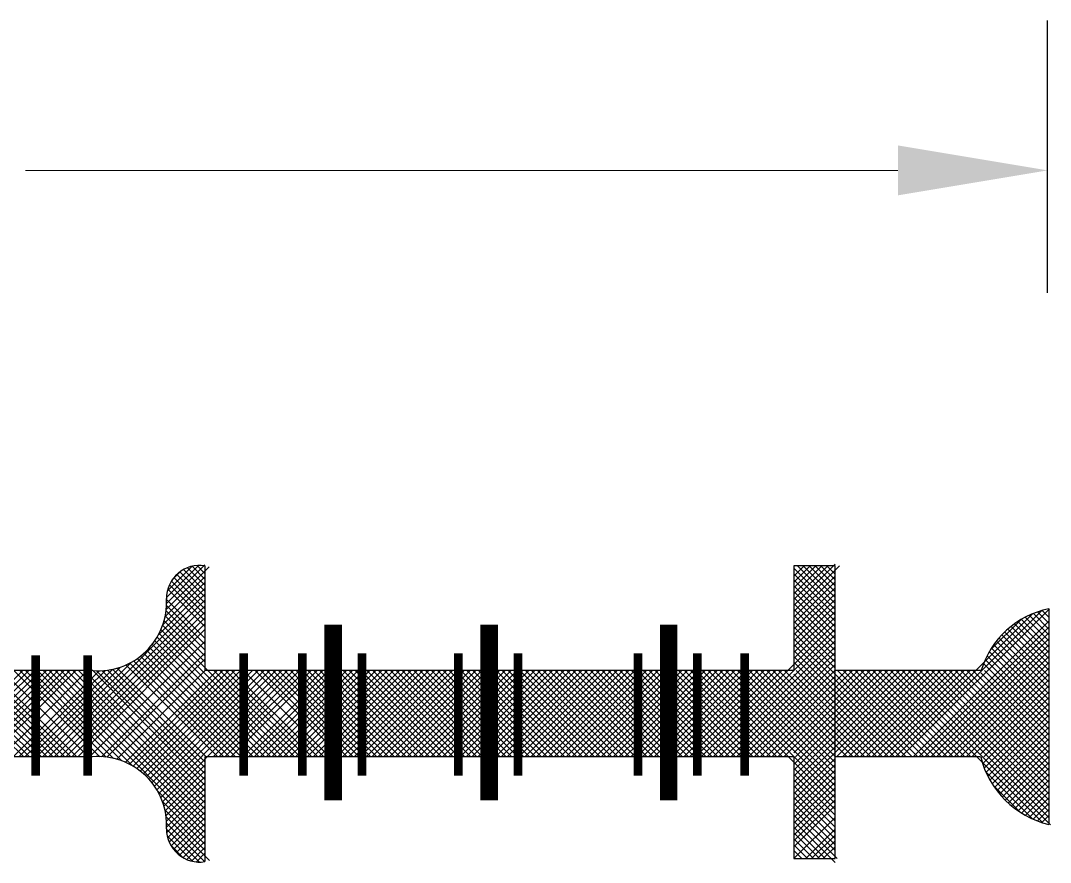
# Model space of a CAD drawing. Extents: x 151242 to 151523, y 158752 to 159354.
# Drawn here: x 151370.683 to 151371.92, y 158872.149 to 158873.161 of the extents above; entities that cross this region are included whole.
import ezdxf

# ---------------------------------------------------------------- set-up
doc = ezdxf.new("R2010")
doc.units = 0
doc.header["$LTSCALE"] = 3
doc.header["$MEASUREMENT"] = 0
doc.layers.get('0').update_dxf_attribs({"linetype": 'CONTINUOUS'})
doc.layers.add('4', color=12, linetype='CONTINUOUS')

# ---------------------------------------------------------------- blocks, each defined once
blk = doc.blocks.new('*X84')
at = {"color": 0}
for p, q in [((21.24102, 39.97768), (21.26816, 40.00483)), ((21.24278, 39.97768), (21.26993, 40.00483)), ((21.24455, 39.97768), (21.2717, 40.00483)), ((21.24632, 39.97768), (21.27346, 40.00483)), ((21.24809, 39.97768), (21.27523, 40.00483)), ((21.24986, 39.97768), (21.277, 40.00483)), ((21.25162, 39.97768), (21.27877, 40.00483)), ((21.25339, 39.97768), (21.28054, 40.00483)), ((21.25516, 39.97768), (21.2812, 40.00373)), ((21.25526, 39.99369), (21.26639, 40.00483)), ((21.25526, 39.99546), (21.26463, 40.00483)), ((21.25526, 39.99723), (21.26286, 40.00483)), ((21.25526, 39.999), (21.26109, 40.00483)), ((21.25526, 40.00076), (21.25932, 40.00483)), ((21.25526, 40.00253), (21.25755, 40.00483)), ((21.28283, 39.97768), (21.25569, 40.00483)), ((21.2846, 39.97768), (21.25745, 40.00483)), ((21.28637, 39.97768), (21.25922, 40.00483)), ((21.28813, 39.97768), (21.26099, 40.00483)), ((21.2899, 39.97768), (21.26276, 40.00483)), ((21.29167, 39.97768), (21.26453, 40.00483)), ((21.29344, 39.97768), (21.26629, 40.00483)), ((21.29521, 39.97768), (21.26806, 40.00483)), ((21.2812, 39.99345), (21.26983, 40.00483)), ((21.2812, 39.99522), (21.2716, 40.00483)), ((21.2812, 39.99699), (21.27336, 40.00483)), ((21.2812, 39.99875), (21.27513, 40.00483)), ((21.2812, 40.00052), (21.2769, 40.00483)), ((21.2812, 40.00229), (21.27867, 40.00483)), ((21.28106, 39.97768), (21.25526, 40.00349)), ((21.2793, 39.97768), (21.25526, 40.00172)), ((21.25693, 39.97768), (21.2812, 40.00196)), ((21.27753, 39.97768), (21.25526, 39.99995)), ((21.27576, 39.97768), (21.25526, 39.99818)), ((21.25869, 39.97768), (21.2812, 40.00019)), ((21.26046, 39.97768), (21.2812, 39.99842)), ((21.27399, 39.97768), (21.25526, 39.99641)), ((21.27222, 39.97768), (21.25526, 39.99465)), ((21.26223, 39.97768), (21.2812, 39.99666)), ((21.264, 39.97768), (21.2812, 39.99489)), ((21.27046, 39.97768), (21.25526, 39.99288)), ((21.26577, 39.97768), (21.2812, 39.99312)), ((21.22334, 39.97768), (21.23573, 39.99007)), ((21.22379, 39.97637), (21.23749, 39.99007)), ((21.22379, 39.9799), (21.23396, 39.99007)), ((21.22379, 39.98167), (21.23219, 39.99007)), ((21.22379, 39.98344), (21.23042, 39.99007)), ((21.22379, 39.98521), (21.22866, 39.99007)), ((21.22379, 39.98698), (21.22689, 39.99007)), ((21.2351, 39.97768), (21.22379, 39.98899)), ((21.23687, 39.97768), (21.22448, 39.99007)), ((21.23864, 39.97768), (21.22625, 39.99007)), ((21.22687, 39.97768), (21.23926, 39.99007)), ((21.2404, 39.97768), (21.22802, 39.99007)), ((21.22864, 39.97768), (21.24103, 39.99007)), ((21.24217, 39.97768), (21.22978, 39.99007)), ((21.23041, 39.97768), (21.2428, 39.99007)), ((21.24394, 39.97768), (21.23155, 39.99007)), ((21.23218, 39.97768), (21.24457, 39.99007)), ((21.24571, 39.97768), (21.23332, 39.99007)), ((21.23395, 39.97768), (21.24633, 39.99007)), ((21.24748, 39.97768), (21.23509, 39.99007)), ((21.23571, 39.97768), (21.2481, 39.99007)), ((21.24924, 39.97768), (21.23686, 39.99007)), ((21.23748, 39.97768), (21.24987, 39.99007)), ((21.25101, 39.97768), (21.23862, 39.99007)), ((21.23925, 39.97768), (21.25164, 39.99007)), ((21.25278, 39.97768), (21.24039, 39.99007)), ((21.25455, 39.97768), (21.24216, 39.99007)), ((21.25631, 39.97768), (21.24393, 39.99007)), ((21.25808, 39.97768), (21.24569, 39.99007)), ((21.25985, 39.97768), (21.24746, 39.99007)), ((21.26162, 39.97768), (21.24923, 39.99007)), ((21.26339, 39.97768), (21.251, 39.99007)), ((21.26515, 39.97768), (21.25277, 39.99007)), ((21.26692, 39.97768), (21.25526, 39.98934)), ((21.26869, 39.97768), (21.2563, 39.99007)), ((21.26753, 39.97768), (21.27992, 39.99007)), ((21.2693, 39.97768), (21.2812, 39.98959)), ((21.27107, 39.97768), (21.28346, 39.99007)), ((21.27284, 39.97768), (21.28522, 39.99007)), ((21.2746, 39.97768), (21.28699, 39.99007)), ((21.27637, 39.97768), (21.28876, 39.99007)), ((21.27814, 39.97768), (21.29053, 39.99007)), ((21.27991, 39.97768), (21.29229, 39.99007)), ((21.28168, 39.97768), (21.29406, 39.99007)), ((21.28344, 39.97768), (21.29583, 39.99007)), ((21.29697, 39.97768), (21.28459, 39.99007)), ((21.28521, 39.97768), (21.2976, 39.99007)), ((21.29874, 39.97768), (21.28635, 39.99007)), ((21.28698, 39.97768), (21.29937, 39.99007)), ((21.30051, 39.97768), (21.28812, 39.99007)), ((21.28875, 39.97768), (21.30113, 39.99007)), ((21.30228, 39.97768), (21.28989, 39.99007)), ((21.29051, 39.97768), (21.3029, 39.99007)), ((21.30404, 39.97768), (21.29166, 39.99007)), ((21.29228, 39.97768), (21.30467, 39.99007)), ((21.30581, 39.97768), (21.29342, 39.99007)), ((21.29405, 39.97768), (21.30644, 39.99007)), ((21.30758, 39.97768), (21.29519, 39.99007)), ((21.29582, 39.97768), (21.3082, 39.99007)), ((21.30935, 39.97768), (21.29696, 39.99007)), ((21.31172, 39.97708), (21.29873, 39.99007)), ((21.29935, 39.97768), (21.31172, 39.99005)), ((21.31288, 39.97768), (21.3005, 39.99007)), ((21.31172, 39.98062), (21.30226, 39.99007)), ((21.31172, 39.98238), (21.30403, 39.99007)), ((21.31172, 39.98415), (21.3058, 39.99007)), ((21.31172, 39.98592), (21.30757, 39.99007)), ((21.31172, 39.98769), (21.30933, 39.99007)), ((21.23333, 39.97768), (21.22379, 39.98722)), ((21.23157, 39.97768), (21.22379, 39.98545)), ((21.30289, 39.97768), (21.31172, 39.98651)), ((21.2298, 39.97768), (21.22379, 39.98369)), ((21.22803, 39.97768), (21.22379, 39.98192)), ((21.30466, 39.97768), (21.31172, 39.98474)), ((21.30642, 39.97768), (21.31172, 39.98297)), ((21.22626, 39.97768), (21.22379, 39.98015)), ((21.30819, 39.97768), (21.31172, 39.98121))]:
    blk.add_line(p, q, dxfattribs=at)
blk = doc.blocks.new('*X85')
at = {"color": 0}
for p, q in [((21.25526, 39.95303), (21.27991, 39.97768)), ((21.25526, 39.9548), (21.27814, 39.97768)), ((21.25526, 39.95657), (21.27637, 39.97768)), ((21.25526, 39.95834), (21.2746, 39.97768)), ((21.25526, 39.96011), (21.27284, 39.97768)), ((21.25526, 39.96187), (21.27107, 39.97768)), ((21.25526, 39.96364), (21.2693, 39.97768)), ((21.25526, 39.96541), (21.26753, 39.97768)), ((21.25526, 39.96718), (21.26577, 39.97768)), ((21.25526, 39.96894), (21.264, 39.97768)), ((21.25526, 39.97071), (21.26223, 39.97768)), ((21.25526, 39.97248), (21.26046, 39.97768)), ((21.25526, 39.97425), (21.25869, 39.97768)), ((21.25526, 39.95127), (21.2812, 39.97721)), ((21.2812, 39.95102), (21.25526, 39.97697)), ((21.2812, 39.95279), (21.25631, 39.97768)), ((21.2812, 39.95456), (21.25808, 39.97768)), ((21.2812, 39.95633), (21.25985, 39.97768)), ((21.2812, 39.95809), (21.26162, 39.97768)), ((21.2812, 39.95986), (21.26339, 39.97768)), ((21.2812, 39.96163), (21.26515, 39.97768)), ((21.2812, 39.9634), (21.26692, 39.97768)), ((21.2812, 39.96517), (21.26869, 39.97768)), ((21.2812, 39.96693), (21.27046, 39.97768)), ((21.2812, 39.9687), (21.27222, 39.97768)), ((21.2812, 39.97047), (21.27399, 39.97768)), ((21.2812, 39.97224), (21.27576, 39.97768)), ((21.2812, 39.974), (21.27753, 39.97768)), ((21.25526, 39.9495), (21.2812, 39.97544)), ((21.2812, 39.94926), (21.25526, 39.9752)), ((21.25526, 39.94773), (21.2812, 39.97368)), ((21.2812, 39.94749), (21.25526, 39.97343)), ((21.25526, 39.94596), (21.2812, 39.97191)), ((21.2812, 39.94572), (21.25526, 39.97167)), ((21.25526, 39.9442), (21.2812, 39.97014)), ((21.2812, 39.94395), (21.25526, 39.9699)), ((21.25526, 39.94243), (21.2812, 39.96837)), ((21.2812, 39.94219), (21.25526, 39.96813)), ((21.25526, 39.94066), (21.2812, 39.9666)), ((21.2812, 39.94042), (21.25526, 39.96636)), ((21.25526, 39.93889), (21.2812, 39.96484)), ((21.2812, 39.93865), (21.25526, 39.96459)), ((21.23821, 39.91831), (21.2812, 39.9613)), ((21.25526, 39.93712), (21.2812, 39.96307)), ((21.2812, 39.93688), (21.25526, 39.96283)), ((21.30094, 39.91537), (21.25526, 39.96106)), ((21.23671, 39.91327), (21.2812, 39.95777)), ((21.23727, 39.9156), (21.2812, 39.95953)), ((21.30159, 39.91296), (21.25526, 39.95929)), ((21.29935, 39.91344), (21.25526, 39.95752)), ((21.24041, 39.91344), (21.2812, 39.95423)), ((21.29758, 39.91344), (21.25526, 39.95576)), ((21.24218, 39.91344), (21.2812, 39.95246)), ((21.29581, 39.91344), (21.25526, 39.95399)), ((21.29404, 39.91344), (21.25526, 39.95222)), ((21.24395, 39.91344), (21.2812, 39.95069)), ((21.24571, 39.91344), (21.2812, 39.94893)), ((21.29228, 39.91344), (21.25526, 39.95045)), ((21.29051, 39.91344), (21.25526, 39.94868)), ((21.24748, 39.91344), (21.2812, 39.94716)), ((21.24925, 39.91344), (21.2812, 39.94539)), ((21.28874, 39.91344), (21.25526, 39.94692)), ((21.28697, 39.91344), (21.25526, 39.94515)), ((21.25102, 39.91344), (21.2812, 39.94362)), ((21.25279, 39.91344), (21.2812, 39.94186)), ((21.2852, 39.91344), (21.25526, 39.94338)), ((21.25455, 39.91344), (21.2812, 39.94009)), ((21.28344, 39.91344), (21.25526, 39.94161)), ((21.28167, 39.91344), (21.25526, 39.93985)), ((21.2799, 39.91344), (21.25526, 39.93808)), ((21.27813, 39.91344), (21.25526, 39.93631)), ((21.25632, 39.91344), (21.2812, 39.93832)), ((21.25809, 39.91344), (21.2812, 39.93655)), ((21.27106, 39.91344), (21.252, 39.9325)), ((21.27283, 39.91344), (21.25324, 39.93302)), ((21.2746, 39.91344), (21.25526, 39.93277)), ((21.27637, 39.91344), (21.25591, 39.93389)), ((21.25986, 39.91344), (21.28051, 39.93409)), ((21.26162, 39.91344), (21.2812, 39.93302)), ((21.26339, 39.91344), (21.28328, 39.93333)), ((21.26516, 39.91344), (21.28458, 39.93286)), ((21.29987, 39.91821), (21.28569, 39.93239)), ((21.23998, 39.92185), (21.24918, 39.93104)), ((21.26399, 39.91344), (21.24749, 39.92994)), ((21.26576, 39.91344), (21.24854, 39.93065)), ((21.26753, 39.91344), (21.24965, 39.93132)), ((21.26929, 39.91344), (21.2508, 39.93193)), ((21.26693, 39.91344), (21.28583, 39.93233)), ((21.2687, 39.91344), (21.28702, 39.93176)), ((21.27046, 39.91344), (21.28817, 39.93115)), ((21.27223, 39.91344), (21.28928, 39.93048)), ((21.274, 39.91344), (21.29034, 39.92978)), ((21.2978, 39.92205), (21.28953, 39.93032)), ((21.25692, 39.91344), (21.24368, 39.92668)), ((21.25869, 39.91344), (21.24457, 39.92756)), ((21.26046, 39.91344), (21.2455, 39.92839)), ((21.26222, 39.91344), (21.24647, 39.92919)), ((21.27577, 39.91344), (21.29136, 39.92903)), ((21.27753, 39.91344), (21.29234, 39.92825)), ((21.2793, 39.91344), (21.29328, 39.92742)), ((21.28107, 39.91344), (21.29418, 39.92655)), ((21.25162, 39.91344), (21.24126, 39.92379)), ((21.25338, 39.91344), (21.24203, 39.9248)), ((21.25515, 39.91344), (21.24283, 39.92576)), ((21.28284, 39.91344), (21.29504, 39.92564)), ((21.2846, 39.91344), (21.29587, 39.9247)), ((21.28637, 39.91344), (21.29665, 39.92371)), ((21.24631, 39.91344), (21.23924, 39.92051)), ((21.24808, 39.91344), (21.23987, 39.92165)), ((21.24985, 39.91344), (21.24054, 39.92274)), ((21.28814, 39.91344), (21.29738, 39.92268)), ((21.28991, 39.91344), (21.29808, 39.92161)), ((21.29168, 39.91344), (21.29874, 39.9205)), ((21.24278, 39.91344), (21.23812, 39.91809)), ((21.24455, 39.91344), (21.23866, 39.91933)), ((21.29344, 39.91344), (21.29935, 39.91934)), ((21.29521, 39.91344), (21.29991, 39.91813)), ((21.23924, 39.91344), (21.23723, 39.91545)), ((21.24101, 39.91344), (21.23765, 39.9168)), ((21.29698, 39.91344), (21.30042, 39.91688)), ((21.29875, 39.91344), (21.30088, 39.91557))]:
    blk.add_line(p, q, dxfattribs=at)
blk = doc.blocks.new('*X86')
at = {"color": 0}
for p, q in [((21.23236, 40.16702), (21.26763, 40.20229)), ((21.23413, 40.16702), (21.2694, 40.20229)), ((21.2359, 40.16702), (21.27117, 40.20229)), ((21.23767, 40.16702), (21.27294, 40.20229)), ((21.23943, 40.16702), (21.27471, 40.20229)), ((21.2412, 40.16702), (21.27647, 40.20229)), ((21.24297, 40.16702), (21.27824, 40.20229)), ((21.2465, 40.16702), (21.28131, 40.20183)), ((21.25281, 40.18924), (21.26587, 40.20229)), ((21.25421, 40.1924), (21.2641, 40.20229)), ((21.25489, 40.19485), (21.26233, 40.20229)), ((21.25522, 40.19694), (21.26056, 40.20229)), ((21.25533, 40.19882), (21.2588, 40.20229)), ((21.29149, 40.16702), (21.25621, 40.20229)), ((21.29325, 40.16702), (21.25798, 40.20229)), ((21.29502, 40.16702), (21.25975, 40.20229)), ((21.29679, 40.16702), (21.26152, 40.20229)), ((21.29856, 40.16702), (21.26328, 40.20229)), ((21.30032, 40.16702), (21.26505, 40.20229)), ((21.30209, 40.16702), (21.26682, 40.20229)), ((21.30386, 40.16702), (21.26859, 40.20229)), ((21.28394, 40.1887), (21.27036, 40.20229)), ((21.28237, 40.19204), (21.27212, 40.20229)), ((21.28163, 40.19455), (21.27389, 40.20229)), ((21.28127, 40.19668), (21.27566, 40.20229)), ((21.28113, 40.19858), (21.27743, 40.20229)), ((21.28972, 40.16702), (21.25526, 40.20073)), ((21.28795, 40.16702), (21.25532, 40.19965)), ((21.25004, 40.16702), (21.28115, 40.19813)), ((21.25181, 40.16702), (21.28129, 40.1965)), ((21.28441, 40.16702), (21.25514, 40.19629)), ((21.28618, 40.16702), (21.25529, 40.19791)), ((21.2812, 40.16669), (21.25452, 40.19338)), ((21.28265, 40.16702), (21.25488, 40.19479)), ((21.25526, 40.16693), (21.28188, 40.19356)), ((21.2812, 40.16139), (21.253, 40.18959)), ((21.2812, 40.16316), (21.25358, 40.19078)), ((21.25526, 40.1634), (21.28281, 40.19095)), ((21.25526, 40.16163), (21.28337, 40.18974)), ((21.28188, 40.15541), (21.25092, 40.18637)), ((21.2812, 40.15785), (21.25167, 40.18739)), ((21.2812, 40.15962), (21.25237, 40.18846)), ((21.25434, 40.15541), (21.28543, 40.1865)), ((21.25526, 40.15986), (21.284, 40.1886)), ((21.25526, 40.15809), (21.28469, 40.18752)), ((21.27658, 40.15541), (21.24833, 40.18365)), ((21.27834, 40.15541), (21.24925, 40.1845)), ((21.2812, 40.15432), (21.25011, 40.18541)), ((21.25526, 40.15456), (21.28623, 40.18553)), ((21.25788, 40.15541), (21.28709, 40.18462)), ((21.25965, 40.15541), (21.288, 40.18376)), ((21.23059, 40.16702), (21.24467, 40.18109)), ((21.26774, 40.15541), (21.24291, 40.18024)), ((21.26951, 40.15541), (21.24411, 40.1808)), ((21.27127, 40.15541), (21.24526, 40.18143)), ((21.27304, 40.15541), (21.24634, 40.18211)), ((21.27481, 40.15541), (21.24736, 40.18285)), ((21.26141, 40.15541), (21.28896, 40.18296)), ((21.26318, 40.15541), (21.28998, 40.18221)), ((21.26495, 40.15541), (21.29105, 40.18151)), ((21.26672, 40.15541), (21.29219, 40.18088)), ((21.26848, 40.15541), (21.29338, 40.18031)), ((21.30563, 40.16702), (21.29125, 40.1814)), ((21.22352, 40.16702), (21.23503, 40.17852)), ((21.22367, 40.16893), (21.23335, 40.17861)), ((21.22396, 40.17098), (21.2313, 40.17833)), ((21.22407, 40.16579), (21.23696, 40.17869)), ((21.22533, 40.17413), (21.22815, 40.17695)), ((21.22706, 40.16702), (21.23906, 40.17902)), ((21.23845, 40.16702), (21.22838, 40.17709)), ((21.22883, 40.16702), (21.2415, 40.17969)), ((21.24022, 40.16702), (21.22953, 40.17771)), ((21.24199, 40.16702), (21.23081, 40.17819)), ((21.24552, 40.16702), (21.23394, 40.1786)), ((21.24729, 40.16702), (21.23571, 40.1786)), ((21.24906, 40.16702), (21.23734, 40.17873)), ((21.25083, 40.16702), (21.23886, 40.17898)), ((21.2526, 40.16702), (21.24029, 40.17932)), ((21.26597, 40.15541), (21.24164, 40.17974)), ((21.27025, 40.15541), (21.29465, 40.1798)), ((21.28363, 40.16702), (21.29598, 40.17937)), ((21.28539, 40.16702), (21.2974, 40.17902)), ((21.28716, 40.16702), (21.29891, 40.17876)), ((21.28893, 40.16702), (21.30052, 40.17861)), ((21.2907, 40.16702), (21.30227, 40.17859)), ((21.29247, 40.16702), (21.30399, 40.17854)), ((21.29423, 40.16702), (21.30546, 40.17825)), ((21.3074, 40.16702), (21.29459, 40.17982)), ((21.296, 40.16702), (21.30677, 40.17778)), ((21.30916, 40.16702), (21.29709, 40.17909)), ((21.29777, 40.16702), (21.30793, 40.17718)), ((21.31233, 40.16562), (21.29923, 40.17872)), ((21.3127, 40.16702), (21.30113, 40.17859)), ((21.31279, 40.1687), (21.30287, 40.17861)), ((21.31257, 40.17068), (21.30486, 40.17839)), ((21.31149, 40.17353), (21.3077, 40.17732)), ((21.23315, 40.16702), (21.22562, 40.17454)), ((21.23492, 40.16702), (21.22643, 40.17551)), ((21.23669, 40.16702), (21.22735, 40.17636)), ((21.29954, 40.16702), (21.30898, 40.17646)), ((21.3013, 40.16702), (21.30991, 40.17562)), ((21.30307, 40.16702), (21.31073, 40.17468)), ((21.22785, 40.16702), (21.22394, 40.17092)), ((21.22961, 40.16702), (21.22436, 40.17227)), ((21.23138, 40.16702), (21.22493, 40.17347)), ((21.30484, 40.16702), (21.31144, 40.17362)), ((21.30661, 40.16702), (21.31202, 40.17243)), ((21.30838, 40.16702), (21.31247, 40.17111)), ((21.22608, 40.16702), (21.2237, 40.1694)), ((21.31014, 40.16702), (21.31274, 40.16961)), ((21.27202, 40.15541), (21.2812, 40.16459)), ((21.2642, 40.15541), (21.25526, 40.16435)), ((21.26243, 40.15541), (21.25526, 40.16258)), ((21.27379, 40.15541), (21.2812, 40.16283)), ((21.26067, 40.15541), (21.25526, 40.16082)), ((21.2589, 40.15541), (21.25526, 40.15905)), ((21.27556, 40.15541), (21.2812, 40.16106)), ((21.27732, 40.15541), (21.2812, 40.15929))]:
    blk.add_line(p, q, dxfattribs=at)
blk = doc.blocks.new('*X83')
at = {"color": 0}
for p, q in [((21.25526, 40.2182), (21.26358, 40.22652)), ((21.25526, 40.21997), (21.26181, 40.22652)), ((21.25526, 40.22173), (21.26004, 40.22652)), ((21.25672, 40.21789), (21.26535, 40.22652)), ((21.26536, 40.21789), (21.25673, 40.22652)), ((21.25848, 40.21789), (21.26711, 40.22652)), ((21.26025, 40.21789), (21.26888, 40.22652)), ((21.2689, 40.21789), (21.26027, 40.22652)), ((21.26202, 40.21789), (21.27065, 40.22652)), ((21.27067, 40.21789), (21.26204, 40.22652)), ((21.26379, 40.21789), (21.27242, 40.22652)), ((21.27243, 40.21789), (21.2638, 40.22652)), ((21.26556, 40.21789), (21.27419, 40.22652)), ((21.2742, 40.21789), (21.26557, 40.22652)), ((21.26732, 40.21789), (21.27595, 40.22652)), ((21.27597, 40.21789), (21.26734, 40.22652)), ((21.27774, 40.21789), (21.26911, 40.22652)), ((21.27086, 40.21789), (21.2812, 40.22823)), ((21.2812, 40.21619), (21.27088, 40.22652)), ((21.2812, 40.21796), (21.27264, 40.22652)), ((21.2812, 40.21972), (21.27441, 40.22652)), ((21.2812, 40.22149), (21.27618, 40.22652)), ((21.26183, 40.21789), (21.25526, 40.22446)), ((21.27439, 40.21789), (21.2812, 40.2247)), ((21.26006, 40.21789), (21.25526, 40.22269)), ((21.25829, 40.21789), (21.25526, 40.22092)), ((21.27616, 40.21789), (21.2812, 40.22293)), ((21.27793, 40.21789), (21.2812, 40.22116)), ((21.25526, 40.20229), (21.27086, 40.21789)), ((21.25526, 40.20582), (21.26732, 40.21789)), ((21.25526, 40.20759), (21.26556, 40.21789)), ((21.25526, 40.20936), (21.26379, 40.21789)), ((21.25526, 40.21113), (21.26202, 40.21789)), ((21.25526, 40.2129), (21.26025, 40.21789)), ((21.25526, 40.21466), (21.25848, 40.21789)), ((21.27036, 40.20229), (21.25526, 40.21738)), ((21.27212, 40.20229), (21.25652, 40.21789)), ((21.27389, 40.20229), (21.25829, 40.21789)), ((21.2588, 40.20229), (21.27439, 40.21789)), ((21.27566, 40.20229), (21.26006, 40.21789)), ((21.26056, 40.20229), (21.27616, 40.21789)), ((21.27743, 40.20229), (21.26183, 40.21789)), ((21.26233, 40.20229), (21.27793, 40.21789)), ((21.2641, 40.20229), (21.2812, 40.2194)), ((21.2812, 40.20205), (21.26536, 40.21789)), ((21.26587, 40.20229), (21.2812, 40.21763)), ((21.2812, 40.20558), (21.2689, 40.21789)), ((21.2812, 40.20735), (21.27067, 40.21789)), ((21.2812, 40.20912), (21.27243, 40.21789)), ((21.2812, 40.21089), (21.2742, 40.21789)), ((21.2812, 40.21265), (21.27597, 40.21789)), ((21.2812, 40.21442), (21.27774, 40.21789)), ((21.26859, 40.20229), (21.25526, 40.21562)), ((21.26763, 40.20229), (21.2812, 40.21586)), ((21.2694, 40.20229), (21.2812, 40.21409)), ((21.26682, 40.20229), (21.25526, 40.21385)), ((21.26505, 40.20229), (21.25526, 40.21208)), ((21.27117, 40.20229), (21.2812, 40.21232)), ((21.26328, 40.20229), (21.25526, 40.21031)), ((21.26152, 40.20229), (21.25526, 40.20855)), ((21.27294, 40.20229), (21.2812, 40.21056)), ((21.27471, 40.20229), (21.2812, 40.20879)), ((21.25975, 40.20229), (21.25526, 40.20678)), ((21.25798, 40.20229), (21.25526, 40.20501)), ((21.27647, 40.20229), (21.2812, 40.20702)), ((21.27824, 40.20229), (21.2812, 40.20525)), ((21.25526, 40.15279), (21.25788, 40.15541)), ((21.25526, 40.15102), (21.25965, 40.15541)), ((21.25526, 40.14926), (21.26141, 40.15541)), ((21.25526, 40.14749), (21.26318, 40.15541)), ((21.25526, 40.14572), (21.26495, 40.15541)), ((21.25526, 40.14395), (21.26672, 40.15541)), ((21.25526, 40.14219), (21.26848, 40.15541)), ((21.25526, 40.14042), (21.27025, 40.15541)), ((21.25526, 40.13865), (21.27202, 40.15541)), ((21.27303, 40.13774), (21.25536, 40.15541)), ((21.25612, 40.13774), (21.27379, 40.15541)), ((21.25789, 40.13774), (21.27556, 40.15541)), ((21.27656, 40.13774), (21.2589, 40.15541)), ((21.25966, 40.13774), (21.27732, 40.15541)), ((21.27833, 40.13774), (21.26067, 40.15541)), ((21.2801, 40.13774), (21.26243, 40.15541)), ((21.26319, 40.13774), (21.28086, 40.15541)), ((21.2812, 40.13841), (21.2642, 40.15541)), ((21.2812, 40.14017), (21.26597, 40.15541)), ((21.2812, 40.14194), (21.26774, 40.15541)), ((21.2812, 40.14371), (21.26951, 40.15541)), ((21.2812, 40.14548), (21.27127, 40.15541)), ((21.2812, 40.14725), (21.27304, 40.15541)), ((21.2812, 40.14901), (21.27481, 40.15541)), ((21.2812, 40.15078), (21.27658, 40.15541)), ((21.2812, 40.15255), (21.27834, 40.15541)), ((21.26496, 40.13774), (21.2812, 40.15399)), ((21.26673, 40.13774), (21.2812, 40.15222)), ((21.26949, 40.13774), (21.25526, 40.15198)), ((21.26773, 40.13774), (21.25526, 40.15021)), ((21.2685, 40.13774), (21.2812, 40.15045)), ((21.26596, 40.13774), (21.25526, 40.14844)), ((21.26419, 40.13774), (21.25526, 40.14667)), ((21.27026, 40.13774), (21.2812, 40.14868)), ((21.27203, 40.13774), (21.2812, 40.14692)), ((21.26242, 40.13774), (21.25526, 40.14491)), ((21.26065, 40.13774), (21.25526, 40.14314)), ((21.2738, 40.13774), (21.2812, 40.14515)), ((21.27557, 40.13774), (21.2812, 40.14338)), ((21.25889, 40.13774), (21.25526, 40.14137)), ((21.26986, 40.1285), (21.2812, 40.13985)), ((21.27733, 40.13774), (21.2812, 40.14161)), ((21.26637, 40.1285), (21.25526, 40.1396)), ((21.25526, 40.13511), (21.25789, 40.13774)), ((21.25526, 40.13335), (21.25966, 40.13774)), ((21.25526, 40.13158), (21.26142, 40.13774)), ((21.25526, 40.12981), (21.26319, 40.13774)), ((21.2646, 40.1285), (21.25535, 40.13774)), ((21.25571, 40.1285), (21.26496, 40.13774)), ((21.25748, 40.1285), (21.26673, 40.13774)), ((21.26813, 40.1285), (21.25889, 40.13774)), ((21.25925, 40.1285), (21.2685, 40.13774)), ((21.2699, 40.1285), (21.26065, 40.13774)), ((21.26102, 40.1285), (21.27026, 40.13774)), ((21.27167, 40.1285), (21.26242, 40.13774)), ((21.26278, 40.1285), (21.27203, 40.13774)), ((21.27344, 40.1285), (21.26419, 40.13774)), ((21.26455, 40.1285), (21.2738, 40.13774)), ((21.2752, 40.1285), (21.26596, 40.13774)), ((21.26632, 40.1285), (21.27557, 40.13774)), ((21.27697, 40.1285), (21.26773, 40.13774)), ((21.26809, 40.1285), (21.27733, 40.13774)), ((21.27874, 40.1285), (21.26949, 40.13774)), ((21.27162, 40.1285), (21.28087, 40.13774)), ((21.2812, 40.12957), (21.27303, 40.13774)), ((21.2812, 40.13134), (21.2748, 40.13774)), ((21.2812, 40.1331), (21.27656, 40.13774)), ((21.2812, 40.13487), (21.27833, 40.13774)), ((21.26283, 40.1285), (21.25526, 40.13607)), ((21.26106, 40.1285), (21.25526, 40.1343)), ((21.27339, 40.1285), (21.2812, 40.13631)), ((21.27516, 40.1285), (21.2812, 40.13454)), ((21.2593, 40.1285), (21.25526, 40.13253)), ((21.25753, 40.1285), (21.25526, 40.13076)), ((21.27693, 40.1285), (21.2812, 40.13277)), ((21.27869, 40.1285), (21.2812, 40.13101)), ((21.25526, 40.12628), (21.25748, 40.1285)), ((21.25526, 40.12451), (21.25925, 40.1285)), ((21.25526, 40.12274), (21.26102, 40.1285)), ((21.25526, 40.12097), (21.26278, 40.1285)), ((21.26439, 40.11987), (21.25576, 40.1285)), ((21.25592, 40.11987), (21.26455, 40.1285)), ((21.26616, 40.11987), (21.25753, 40.1285)), ((21.25769, 40.11987), (21.26632, 40.1285)), ((21.26792, 40.11987), (21.2593, 40.1285)), ((21.25946, 40.11987), (21.26809, 40.1285)), ((21.26969, 40.11987), (21.26106, 40.1285)), ((21.26123, 40.11987), (21.26986, 40.1285)), ((21.27146, 40.11987), (21.26283, 40.1285)), ((21.26299, 40.11987), (21.27162, 40.1285)), ((21.27323, 40.11987), (21.2646, 40.1285)), ((21.26476, 40.11987), (21.27339, 40.1285)), ((21.275, 40.11987), (21.26637, 40.1285)), ((21.26653, 40.11987), (21.27516, 40.1285)), ((21.27676, 40.11987), (21.26813, 40.1285)), ((21.2683, 40.11987), (21.27693, 40.1285)), ((21.27853, 40.11987), (21.2699, 40.1285)), ((21.27006, 40.11987), (21.27869, 40.1285)), ((21.2803, 40.11987), (21.27167, 40.1285)), ((21.27183, 40.11987), (21.28046, 40.1285)), ((21.2812, 40.12073), (21.27344, 40.1285)), ((21.2736, 40.11987), (21.2812, 40.12747)), ((21.2812, 40.1225), (21.2752, 40.1285)), ((21.2812, 40.12427), (21.27697, 40.1285)), ((21.2812, 40.12603), (21.27874, 40.1285)), ((21.26262, 40.11987), (21.25526, 40.12723)), ((21.26085, 40.11987), (21.25526, 40.12546)), ((21.27537, 40.11987), (21.2812, 40.1257)), ((21.25909, 40.11987), (21.25526, 40.12369)), ((21.2812, 40.09598), (21.25526, 40.12193)), ((21.27714, 40.11987), (21.2812, 40.12394)), ((21.2789, 40.11987), (21.2812, 40.12217)), ((21.25526, 40.11744), (21.25769, 40.11987)), ((21.25526, 40.11567), (21.25946, 40.11987)), ((21.25526, 40.1139), (21.26123, 40.11987)), ((21.25526, 40.11213), (21.26299, 40.11987)), ((21.25526, 40.11037), (21.26476, 40.11987)), ((21.25526, 40.1086), (21.26653, 40.11987)), ((21.25526, 40.10683), (21.2683, 40.11987)), ((21.25526, 40.10506), (21.27006, 40.11987)), ((21.25526, 40.10329), (21.27183, 40.11987)), ((21.25526, 40.10153), (21.2736, 40.11987)), ((21.25526, 40.09976), (21.27537, 40.11987)), ((21.25526, 40.09799), (21.27714, 40.11987)), ((21.25526, 40.09622), (21.2789, 40.11987)), ((21.25526, 40.09446), (21.28067, 40.11987)), ((21.25526, 40.09269), (21.2812, 40.11863)), ((21.2812, 40.09245), (21.25526, 40.11839)), ((21.2812, 40.09421), (21.25555, 40.11987)), ((21.2812, 40.09775), (21.25909, 40.11987)), ((21.2812, 40.09952), (21.26085, 40.11987)), ((21.2812, 40.10128), (21.26262, 40.11987)), ((21.2812, 40.10305), (21.26439, 40.11987)), ((21.2812, 40.10482), (21.26616, 40.11987)), ((21.2812, 40.10659), (21.26792, 40.11987)), ((21.2812, 40.10836), (21.26969, 40.11987)), ((21.2812, 40.11012), (21.27146, 40.11987)), ((21.2812, 40.11189), (21.27323, 40.11987)), ((21.2812, 40.11366), (21.275, 40.11987)), ((21.2812, 40.11543), (21.27676, 40.11987)), ((21.2812, 40.11719), (21.27853, 40.11987)), ((21.25526, 40.09092), (21.2812, 40.11686)), ((21.28102, 40.09086), (21.25526, 40.11662)), ((21.25526, 40.08915), (21.2812, 40.1151)), ((21.2812, 40.08891), (21.25526, 40.11485)), ((21.27748, 40.09086), (21.25526, 40.11309)), ((21.25874, 40.09086), (21.2812, 40.11333)), ((21.27571, 40.09086), (21.25526, 40.11132)), ((21.27395, 40.09086), (21.25526, 40.10955)), ((21.26051, 40.09086), (21.2812, 40.11156)), ((21.26227, 40.09086), (21.2812, 40.10979)), ((21.27218, 40.09086), (21.25526, 40.10778)), ((21.27041, 40.09086), (21.25526, 40.10602)), ((21.26404, 40.09086), (21.2812, 40.10803)), ((21.26581, 40.09086), (21.2812, 40.10626)), ((21.26864, 40.09086), (21.25526, 40.10425)), ((21.26758, 40.09086), (21.2812, 40.10449)), ((21.26935, 40.09086), (21.2812, 40.10272)), ((21.26688, 40.09086), (21.25526, 40.10248)), ((21.26511, 40.09086), (21.25526, 40.10071)), ((21.27111, 40.09086), (21.2812, 40.10095)), ((21.26334, 40.09086), (21.25526, 40.09894)), ((21.26157, 40.09086), (21.25526, 40.09718)), ((21.27288, 40.09086), (21.2812, 40.09919)), ((21.27465, 40.09086), (21.2812, 40.09742)), ((21.25981, 40.09086), (21.25526, 40.09541)), ((21.25804, 40.09086), (21.25526, 40.09364)), ((21.27642, 40.09086), (21.2812, 40.09565)), ((21.27818, 40.09086), (21.2812, 40.09388)), ((21.25526, 40.08738), (21.25874, 40.09086)), ((21.25526, 40.08562), (21.26051, 40.09086)), ((21.25526, 40.08385), (21.26227, 40.09086)), ((21.25526, 40.08208), (21.26404, 40.09086)), ((21.26552, 40.08162), (21.25627, 40.09086)), ((21.25656, 40.08162), (21.26581, 40.09086)), ((21.26728, 40.08162), (21.25804, 40.09086)), ((21.25833, 40.08162), (21.26758, 40.09086)), ((21.26905, 40.08162), (21.25981, 40.09086)), ((21.2601, 40.08162), (21.26935, 40.09086)), ((21.27082, 40.08162), (21.26157, 40.09086)), ((21.26187, 40.08162), (21.27111, 40.09086)), ((21.27259, 40.08162), (21.26334, 40.09086)), ((21.26363, 40.08162), (21.27288, 40.09086)), ((21.27436, 40.08162), (21.26511, 40.09086)), ((21.2654, 40.08162), (21.27465, 40.09086)), ((21.27612, 40.08162), (21.26688, 40.09086)), ((21.26717, 40.08162), (21.27642, 40.09086)), ((21.27789, 40.08162), (21.26864, 40.09086)), ((21.26894, 40.08162), (21.27818, 40.09086)), ((21.2812, 40.08007), (21.27041, 40.09086)), ((21.27071, 40.08162), (21.27995, 40.09086)), ((21.2812, 40.08184), (21.27218, 40.09086)), ((21.27247, 40.08162), (21.2812, 40.09035)), ((21.2812, 40.08361), (21.27395, 40.09086)), ((21.2812, 40.08537), (21.27571, 40.09086)), ((21.2812, 40.08714), (21.27748, 40.09086)), ((21.26375, 40.08162), (21.25526, 40.09011)), ((21.26198, 40.08162), (21.25526, 40.08834)), ((21.27424, 40.08162), (21.2812, 40.08858)), ((21.26021, 40.08162), (21.25526, 40.08657)), ((21.25845, 40.08162), (21.25526, 40.0848)), ((21.27601, 40.08162), (21.2812, 40.08681)), ((21.27778, 40.08162), (21.2812, 40.08504)), ((21.25526, 40.07855), (21.25833, 40.08162)), ((21.25526, 40.07678), (21.2601, 40.08162)), ((21.25526, 40.07501), (21.26187, 40.08162)), ((21.25526, 40.07324), (21.26363, 40.08162)), ((21.25526, 40.07147), (21.2654, 40.08162)), ((21.26354, 40.07299), (21.25526, 40.08127)), ((21.26531, 40.07299), (21.25668, 40.08162)), ((21.26708, 40.07299), (21.25845, 40.08162)), ((21.25854, 40.07299), (21.26717, 40.08162)), ((21.26884, 40.07299), (21.26021, 40.08162)), ((21.26031, 40.07299), (21.26894, 40.08162)), ((21.27061, 40.07299), (21.26198, 40.08162)), ((21.26208, 40.07299), (21.27071, 40.08162)), ((21.27238, 40.07299), (21.26375, 40.08162)), ((21.26384, 40.07299), (21.27247, 40.08162)), ((21.27415, 40.07299), (21.26552, 40.08162)), ((21.26561, 40.07299), (21.27424, 40.08162)), ((21.27591, 40.07299), (21.26728, 40.08162)), ((21.26738, 40.07299), (21.27601, 40.08162)), ((21.27768, 40.07299), (21.26905, 40.08162)), ((21.26915, 40.07299), (21.27778, 40.08162)), ((21.2812, 40.07123), (21.27082, 40.08162)), ((21.27091, 40.07299), (21.2812, 40.08328)), ((21.2812, 40.073), (21.27259, 40.08162)), ((21.27268, 40.07299), (21.2812, 40.08151)), ((21.2812, 40.07477), (21.27436, 40.08162)), ((21.2812, 40.07654), (21.27612, 40.08162)), ((21.2812, 40.0783), (21.27789, 40.08162)), ((21.26177, 40.07299), (21.25526, 40.0795)), ((21.27445, 40.07299), (21.2812, 40.07974)), ((21.27622, 40.07299), (21.2812, 40.07797)), ((21.26, 40.07299), (21.25526, 40.07773)), ((21.25824, 40.07299), (21.25526, 40.07596)), ((21.27799, 40.07299), (21.2812, 40.07621)), ((21.25526, 40.06971), (21.25854, 40.07299)), ((21.25526, 40.06794), (21.26031, 40.07299)), ((21.25526, 40.06617), (21.26208, 40.07299)), ((21.25526, 40.0644), (21.26384, 40.07299)), ((21.25526, 40.06264), (21.26561, 40.07299)), ((21.25526, 40.06087), (21.26738, 40.07299)), ((21.25526, 40.0591), (21.26915, 40.07299)), ((21.25526, 40.05733), (21.27091, 40.07299)), ((21.25526, 40.05556), (21.27268, 40.07299)), ((21.25526, 40.0538), (21.27445, 40.07299)), ((21.25526, 40.05203), (21.27622, 40.07299)), ((21.25526, 40.05026), (21.27799, 40.07299)), ((21.25526, 40.04849), (21.27975, 40.07299)), ((21.25526, 40.04673), (21.2812, 40.07267)), ((21.2812, 40.04648), (21.25526, 40.07243)), ((21.2812, 40.04825), (21.25647, 40.07299)), ((21.2812, 40.05002), (21.25824, 40.07299)), ((21.2812, 40.05179), (21.26, 40.07299)), ((21.2812, 40.05355), (21.26177, 40.07299)), ((21.2812, 40.05532), (21.26354, 40.07299)), ((21.2812, 40.05709), (21.26531, 40.07299)), ((21.2812, 40.05886), (21.26708, 40.07299)), ((21.2812, 40.06063), (21.26884, 40.07299)), ((21.2812, 40.06239), (21.27061, 40.07299)), ((21.2812, 40.06416), (21.27238, 40.07299)), ((21.2812, 40.06593), (21.27415, 40.07299)), ((21.2812, 40.0677), (21.27591, 40.07299)), ((21.2812, 40.06946), (21.27768, 40.07299)), ((21.25526, 40.04496), (21.2812, 40.0709)), ((21.2812, 40.04472), (21.25526, 40.07066)), ((21.25526, 40.04319), (21.2812, 40.06913)), ((21.2812, 40.04295), (21.25526, 40.06889)), ((21.25526, 40.04142), (21.2812, 40.06737)), ((21.2812, 40.04118), (21.25526, 40.06712)), ((21.25526, 40.03965), (21.2812, 40.0656)), ((21.2812, 40.03941), (21.25526, 40.06536)), ((21.25526, 40.03789), (21.2812, 40.06383)), ((21.2812, 40.03764), (21.25526, 40.06359)), ((21.2802, 40.03688), (21.25526, 40.06182)), ((21.27843, 40.03688), (21.25526, 40.06005)), ((21.25602, 40.03688), (21.2812, 40.06206)), ((21.25779, 40.03688), (21.2812, 40.0603)), ((21.27666, 40.03688), (21.25526, 40.05829)), ((21.2749, 40.03688), (21.25526, 40.05652)), ((21.25956, 40.03688), (21.2812, 40.05853)), ((21.26132, 40.03688), (21.2812, 40.05676)), ((21.27313, 40.03688), (21.25526, 40.05475)), ((21.26309, 40.03688), (21.2812, 40.05499)), ((21.26486, 40.03688), (21.2812, 40.05322)), ((21.27136, 40.03688), (21.25526, 40.05298)), ((21.26959, 40.03688), (21.25526, 40.05121)), ((21.26663, 40.03688), (21.2812, 40.05146)), ((21.26783, 40.03688), (21.25526, 40.04945)), ((21.26606, 40.03688), (21.25526, 40.04768)), ((21.2684, 40.03688), (21.2812, 40.04969)), ((21.27016, 40.03688), (21.2812, 40.04792)), ((21.26429, 40.03688), (21.25526, 40.04591)), ((21.26252, 40.03688), (21.25526, 40.04414)), ((21.27193, 40.03688), (21.2812, 40.04615)), ((21.2737, 40.03688), (21.2812, 40.04439)), ((21.26076, 40.03688), (21.25526, 40.04238)), ((21.27547, 40.03688), (21.2812, 40.04262)), ((21.27723, 40.03688), (21.2812, 40.04085)), ((21.25899, 40.03688), (21.25526, 40.04061)), ((21.26647, 40.02763), (21.25526, 40.03884)), ((21.279, 40.03688), (21.2812, 40.03908)), ((21.25526, 40.03435), (21.25779, 40.03688)), ((21.25526, 40.03258), (21.25956, 40.03688)), ((21.25526, 40.03082), (21.26132, 40.03688)), ((21.25526, 40.02905), (21.26309, 40.03688)), ((21.25526, 40.02551), (21.26663, 40.03688)), ((21.26293, 40.02763), (21.25526, 40.0353)), ((21.2647, 40.02763), (21.25545, 40.03688)), ((21.25561, 40.02763), (21.26486, 40.03688)), ((21.26823, 40.02763), (21.25899, 40.03688)), ((21.25915, 40.02763), (21.2684, 40.03688)), ((21.27, 40.02763), (21.26076, 40.03688)), ((21.26092, 40.02763), (21.27016, 40.03688)), ((21.27177, 40.02763), (21.26252, 40.03688)), ((21.26268, 40.02763), (21.27193, 40.03688)), ((21.27354, 40.02763), (21.26429, 40.03688)), ((21.26445, 40.02763), (21.2737, 40.03688)), ((21.27531, 40.02763), (21.26606, 40.03688)), ((21.26622, 40.02763), (21.27547, 40.03688)), ((21.27707, 40.02763), (21.26783, 40.03688)), ((21.26799, 40.02763), (21.27723, 40.03688)), ((21.27884, 40.02763), (21.26959, 40.03688)), ((21.26976, 40.02763), (21.279, 40.03688)), ((21.28061, 40.02763), (21.27136, 40.03688)), ((21.27152, 40.02763), (21.28077, 40.03688)), ((21.2812, 40.02881), (21.27313, 40.03688)), ((21.27329, 40.02763), (21.2812, 40.03555)), ((21.2812, 40.03057), (21.2749, 40.03688)), ((21.2812, 40.03234), (21.27666, 40.03688)), ((21.2812, 40.03411), (21.27843, 40.03688)), ((21.26116, 40.02763), (21.25526, 40.03354)), ((21.2594, 40.02763), (21.25526, 40.03177)), ((21.27506, 40.02763), (21.2812, 40.03378)), ((21.27683, 40.02763), (21.2812, 40.03201)), ((21.25763, 40.02763), (21.25526, 40.03)), ((21.27859, 40.02763), (21.2812, 40.03024)), ((21.25526, 40.02374), (21.25915, 40.02763)), ((21.25526, 40.02198), (21.26092, 40.02763)), ((21.25526, 40.02021), (21.26268, 40.02763)), ((21.26272, 40.019), (21.25526, 40.02647)), ((21.25582, 40.019), (21.26445, 40.02763)), ((21.26449, 40.019), (21.25586, 40.02763)), ((21.25759, 40.019), (21.26622, 40.02763)), ((21.26626, 40.019), (21.25763, 40.02763)), ((21.25936, 40.019), (21.26799, 40.02763)), ((21.26803, 40.019), (21.2594, 40.02763)), ((21.26113, 40.019), (21.26976, 40.02763)), ((21.26979, 40.019), (21.26116, 40.02763)), ((21.26289, 40.019), (21.27152, 40.02763)), ((21.27156, 40.019), (21.26293, 40.02763)), ((21.26466, 40.019), (21.27329, 40.02763)), ((21.27333, 40.019), (21.2647, 40.02763)), ((21.26643, 40.019), (21.27506, 40.02763)), ((21.2751, 40.019), (21.26647, 40.02763)), ((21.2682, 40.019), (21.27683, 40.02763)), ((21.27686, 40.019), (21.26823, 40.02763)), ((21.26996, 40.019), (21.27859, 40.02763)), ((21.27863, 40.019), (21.27, 40.02763)), ((21.27173, 40.019), (21.28036, 40.02763)), ((21.2804, 40.019), (21.27177, 40.02763)), ((21.2735, 40.019), (21.2812, 40.02671)), ((21.2812, 40.01997), (21.27354, 40.02763)), ((21.2812, 40.02173), (21.27531, 40.02763)), ((21.2812, 40.0235), (21.27707, 40.02763)), ((21.2812, 40.02527), (21.27884, 40.02763)), ((21.26095, 40.019), (21.25526, 40.0247)), ((21.25919, 40.019), (21.25526, 40.02293)), ((21.27527, 40.019), (21.2812, 40.02494)), ((21.27704, 40.019), (21.2812, 40.02317)), ((21.25742, 40.019), (21.25526, 40.02116)), ((21.2788, 40.019), (21.2812, 40.02141)), ((21.25402, 40.00483), (21.2682, 40.019)), ((21.25526, 40.01667), (21.25759, 40.019)), ((21.25526, 40.01491), (21.25936, 40.019)), ((21.25526, 40.01314), (21.26113, 40.019)), ((21.25526, 40.01137), (21.26289, 40.019)), ((21.25526, 40.0096), (21.26466, 40.019)), ((21.25526, 40.00783), (21.26643, 40.019)), ((21.25526, 40.0043), (21.26996, 40.019)), ((21.26806, 40.00483), (21.25526, 40.01763)), ((21.26983, 40.00483), (21.25565, 40.019)), ((21.2716, 40.00483), (21.25742, 40.019)), ((21.25755, 40.00483), (21.27173, 40.019)), ((21.27336, 40.00483), (21.25919, 40.019)), ((21.25932, 40.00483), (21.2735, 40.019)), ((21.27513, 40.00483), (21.26095, 40.019)), ((21.26109, 40.00483), (21.27527, 40.019)), ((21.2769, 40.00483), (21.26272, 40.019)), ((21.26286, 40.00483), (21.27704, 40.019)), ((21.27867, 40.00483), (21.26449, 40.019)), ((21.26463, 40.00483), (21.2788, 40.019)), ((21.2812, 40.00406), (21.26626, 40.019)), ((21.26639, 40.00483), (21.28057, 40.019)), ((21.2822, 40.00483), (21.26803, 40.019)), ((21.26816, 40.00483), (21.2812, 40.01787)), ((21.2812, 40.00759), (21.26979, 40.019)), ((21.26993, 40.00483), (21.2812, 40.0161)), ((21.2812, 40.00936), (21.27156, 40.019)), ((21.2812, 40.01113), (21.27333, 40.019)), ((21.2812, 40.0129), (21.2751, 40.019)), ((21.2812, 40.01466), (21.27686, 40.019)), ((21.2812, 40.01643), (21.27863, 40.019)), ((21.26629, 40.00483), (21.25526, 40.01586)), ((21.26453, 40.00483), (21.25526, 40.01409)), ((21.2717, 40.00483), (21.2812, 40.01433)), ((21.26276, 40.00483), (21.25526, 40.01232)), ((21.26099, 40.00483), (21.25526, 40.01056)), ((21.27346, 40.00483), (21.2812, 40.01257)), ((21.27523, 40.00483), (21.2812, 40.0108)), ((21.25922, 40.00483), (21.25526, 40.00879)), ((21.25745, 40.00483), (21.25526, 40.00702)), ((21.277, 40.00483), (21.2812, 40.00903)), ((21.27877, 40.00483), (21.2812, 40.00726))]:
    blk.add_line(p, q, dxfattribs=at)

msp = doc.modelspace()

# ---------------------------------------------------------------- linework, layer by layer
at = {"layer": '4', "color": 2, "linetype": 'Continuous'}
msp.add_line((151371.9171, 158872.8335), (151371.9171, 158873.1607), dxfattribs=at)
at = {"layer": '4', "color": 2, "linetype": 'Continuous', "lineweight": 0}
msp.add_line((151371.7371, 158872.9807), (151370.6886, 158872.9807), dxfattribs=at)
at = {"layer": '4', "color": 15}
for p, q in [((151370.9042, 158872.5057), (151370.9042, 158872.3798)), ((151371.6615, 158872.5057), (151371.612, 158872.5057)), ((151371.612, 158872.5057), (151371.612, 158872.3798)), ((151371.6615, 158872.3798), (151371.6615, 158872.5057)), ((151371.9185, 158872.4539), (151371.9185, 158872.1949)), ((151370.7693, 158872.3798), (151370.3106, 158872.3798)), ((151371.612, 158872.3798), (151370.9042, 158872.3798)), ((151371.8374, 158872.3798), (151371.6615, 158872.3798)), ((151371.6615, 158872.154), (151371.6615, 158872.3798)), ((151370.7689, 158872.276), (151370.3106, 158872.276)), ((151370.9042, 158872.276), (151370.9042, 158872.1502)), ((151371.612, 158872.276), (151370.9042, 158872.276)), ((151371.612, 158872.276), (151371.612, 158872.154)), ((151371.8365, 158872.276), (151371.6615, 158872.276)), ((151371.612, 158872.154), (151371.6615, 158872.154))]:
    msp.add_line(p, q, dxfattribs=at)
for points, const_width in [([(151371.0583, 158872.4349), (151371.0583, 158872.2239)], 0.0209), ([(151371.2458, 158872.4349), (151371.2458, 158872.2239)], 0.0209), ([(151371.4617, 158872.4349), (151371.4617, 158872.2239)], 0.0209), ([(151370.7007, 158872.3979), (151370.7007, 158872.2535)], 0.0104), ([(151370.7631, 158872.3979), (151370.7631, 158872.2535)], 0.0104), ([(151370.9506, 158872.4003), (151370.9506, 158872.2535)], 0.0104), ([(151371.0213, 158872.4003), (151371.0213, 158872.2535)], 0.0104), ([(151371.0928, 158872.4003), (151371.0928, 158872.2535)], 0.0104), ([(151371.2088, 158872.4003), (151371.2088, 158872.2535)], 0.0104), ([(151371.2803, 158872.4003), (151371.2803, 158872.2535)], 0.0104), ([(151371.4247, 158872.4003), (151371.4247, 158872.2535)], 0.0104), ([(151371.4962, 158872.4003), (151371.4962, 158872.2535)], 0.0104), ([(151371.5529, 158872.4003), (151371.5529, 158872.2535)], 0.0104)]:
    msp.add_lwpolyline(points, dxfattribs=dict(at, const_width=const_width))
for centre, radius, start, end in [((151370.8978, 158872.4661), 0.04, 80.8901, 179.9845), ((151370.776, 158872.4615), 0.082, 265.3526, 3.2524), ((151371.9394, 158872.3496), 0.1064, 101.332, 163.4991), ((151370.776, 158872.1944), 0.082, 356.7476, 94.9772), ((151371.9443, 158872.3029), 0.111, 194.0243, 256.5899), ((151370.8978, 158872.1897), 0.04, 180.0155, 279.1099)]:
    msp.add_arc(centre, radius, start, end, dxfattribs=at)
at = {"layer": '4', "color": 2, "linetype": 'Continuous'}
msp.add_solid([(151371.7371, 158873.0107), (151371.7371, 158872.9507), (151371.9171, 158872.9807)], dxfattribs=at)

# ---------------------------------------------------------------- block references
at = {"layer": '4', "color": 15, "xscale": -4, "yscale": 4, "zscale": 4, "rotation": 90}
for name in ['*X86', '*X84', '*X85', '*X83']:
    msp.add_blockref(name, (151531.5723, 158957.4008), dxfattribs=at)

doc.saveas('drawing.dxf')
